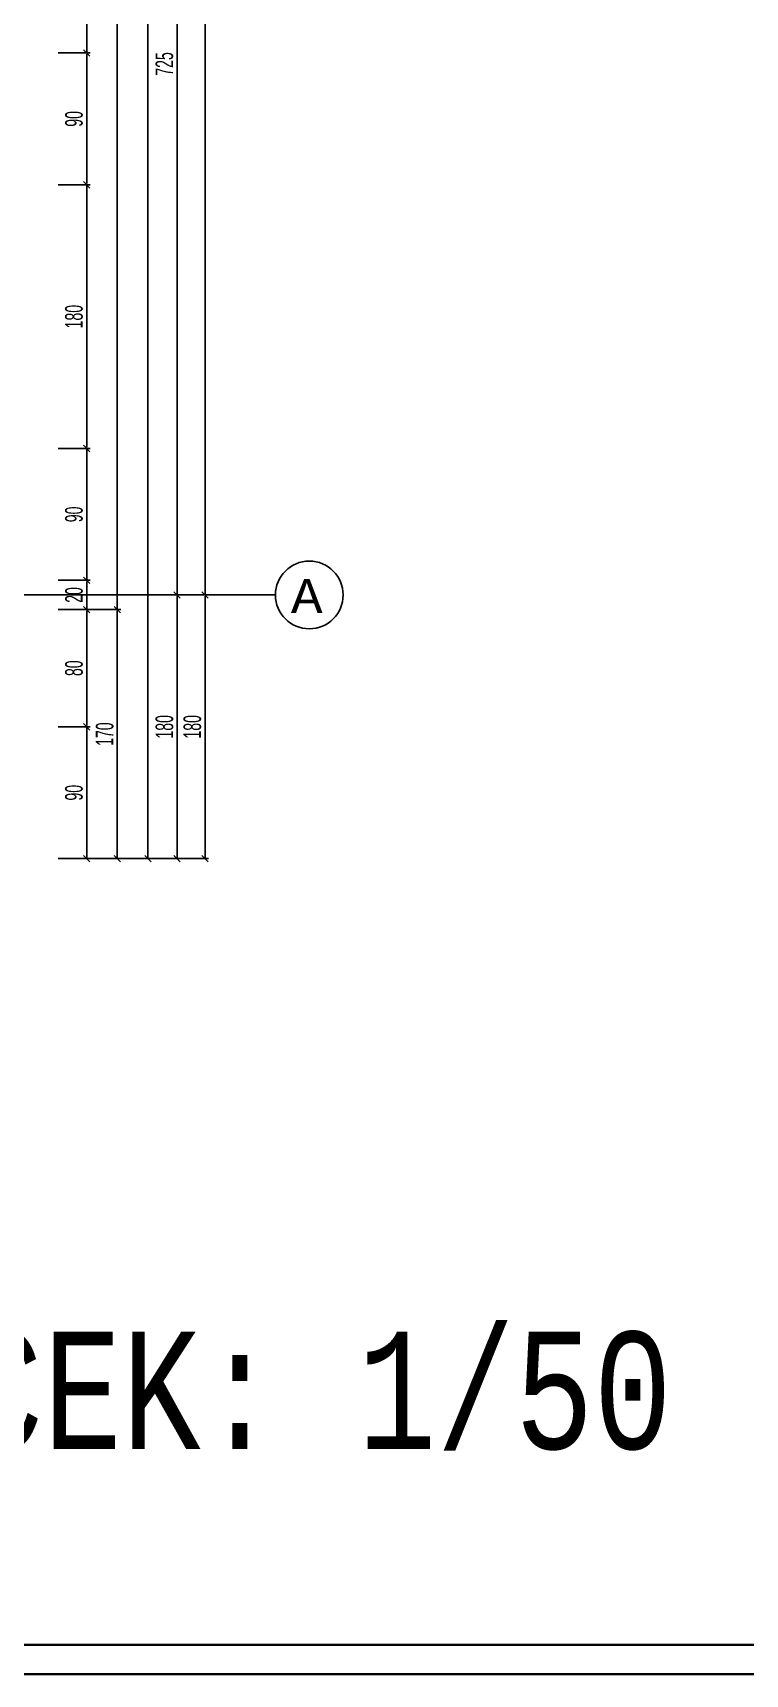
# Model space of a CAD drawing. Header units: inches. Extents: x -7543 to -822, y 102837 to 190349.
# Drawn here: x -831.3612 to -831.2639, y 102836.6651 to 102836.8892 of the extents above; entities that cross this region are included whole.
import ezdxf

# ---------------------------------------------------------------- set-up
doc = ezdxf.new("R2010")
doc.units = ezdxf.units.IN
doc.header["$MEASUREMENT"] = 0
doc.linetypes.add('DASHDOTX2', pattern=[2, 1, -0.5, 0, -0.5])
for name, color, linetype, lineweight in [('AKS', 1, 'Continuous', 25), ('ICOL', 55, 'Continuous', 25), ('YAZI', 7, 'Continuous', 25)]:
    doc.layers.add(name, color=color, linetype=linetype, lineweight=lineweight)
doc.layers.add('DUVAR', color=7, linetype='Continuous', lineweight=35, true_color=0xfc4642)
doc.styles.add('ISIM', font='monos.ttf', dxfattribs={"width": 1.1, "height": 200})
doc.styles.add('OLCU', font='tromand.shx', dxfattribs={"width": 0.6, "height": 12})

# ---------------------------------------------------------------- blocks, each defined once
blk = doc.blocks.new('D')
at = {"layer": 'ICOL'}
for p, q in [((2.8, 2.8), (-2.8, -2.8)), ((0, 3), (0, -25))]:
    blk.add_line(p, q, dxfattribs=at)
blk = doc.blocks.new('E')
at = {"layer": 'ICOL'}
for p, q in [((0, -3), (0, 25)), ((-2.8, -2.8), (2.8, 2.8))]:
    blk.add_line(p, q, dxfattribs=at)

msp = doc.modelspace()

# ---------------------------------------------------------------- linework, layer by layer
at = {"layer": 'AKS', "linetype": 'DASHDOTX2', "ltscale": 10}
msp.add_line((-831.69866, 102836.81243), (-831.32806, 102836.81243), dxfattribs=at)
at = {"layer": 'AKS', "color": 0}
msp.add_circle((-831.32344, 102836.81243), 0.00462, dxfattribs=at)
at = {"layer": 'DUVAR'}
for p, q in [((-837.60107, 102836.66908), (-821.99356, 102836.66908)), ((-837.60507, 102836.66508), (-821.98956, 102836.66508))]:
    msp.add_line(p, q, dxfattribs=at)
at = {"layer": 'ICOL'}
for p, q in [((-831.34548, 102836.77659), (-831.34548, 102837.19427)), ((-831.34966, 102836.81059), (-831.34966, 102837.16027)), ((-831.33768, 102836.81259), (-831.33768, 102837.15827)), ((-831.34149, 102836.81259), (-831.34149, 102836.95727)), ((-831.35384, 102836.88659), (-831.35384, 102836.90727)), ((-831.35384, 102836.86859), (-831.35384, 102836.88627)), ((-831.35384, 102836.83259), (-831.35384, 102836.86827)), ((-831.35384, 102836.81459), (-831.35384, 102836.83227)), ((-831.35384, 102836.81059), (-831.35384, 102836.81427)), ((-831.35384, 102836.79459), (-831.35384, 102836.81027)), ((-831.34966, 102836.77659), (-831.34966, 102836.81027)), ((-831.34149, 102836.77659), (-831.34149, 102836.81227)), ((-831.33768, 102836.77659), (-831.33768, 102836.81227)), ((-831.35384, 102836.77659), (-831.35384, 102836.79427))]:
    msp.add_line(p, q, dxfattribs=at)

# ---------------------------------------------------------------- block references
at = {"layer": 'ICOL', "xscale": 0.000155999994603917, "yscale": 0.000155999994603917, "zscale": 0.000155999994603917}
for name, p, rotation in [('D', (-831.35384, 102836.88643), 270), ('E', (-831.35384, 102836.88643), 90), ('D', (-831.35384, 102836.86843), 270), ('E', (-831.35384, 102836.86843), 90), ('D', (-831.35384, 102836.83243), 270), ('E', (-831.35384, 102836.83243), 90), ('D', (-831.35384, 102836.81443), 270), ('E', (-831.35384, 102836.81443), 90), ('D', (-831.34149, 102836.81243), 270), ('E', (-831.34149, 102836.81243), 90), ('D', (-831.33768, 102836.81243), 270), ('E', (-831.33768, 102836.81243), 90), ('D', (-831.35384, 102836.81043), 270), ('E', (-831.35384, 102836.81043), 90), ('D', (-831.34966, 102836.81043), 270), ('E', (-831.34966, 102836.81043), 90), ('D', (-831.35384, 102836.79443), 270), ('E', (-831.35384, 102836.79443), 90), ('D', (-831.35384, 102836.77643), 270), ('D', (-831.34966, 102836.77643), 270), ('D', (-831.34548, 102836.77643), 270), ('D', (-831.34149, 102836.77643), 270), ('D', (-831.33768, 102836.77643), 270)]:
    msp.add_blockref(name, p, dxfattribs=dict(at, rotation=rotation))

# ---------------------------------------------------------------- texts
at = {"layer": 'AKS', "style": 'ISIM', "width": 1.1}
msp.add_text('A', height=0.00462, dxfattribs=at).set_placement((-831.32594, 102836.80998))
at = {"layer": 'ICOL', "char_height": 0.0024, "attachment_point": 5, "rotation": 90, "style": 'OLCU'}
for s, insert in [('\\A1;725', (-831.34322, 102836.88493)), ('\\A1;90', (-831.35557, 102836.87743)), ('\\A1;180', (-831.35557, 102836.85043)), ('\\A1;90', (-831.35557, 102836.82343)), ('\\A1;20', (-831.35557, 102836.81243)), ('\\A1;80', (-831.35557, 102836.80243)), ('\\A1;170', (-831.35138, 102836.79343)), ('\\A1;180', (-831.34322, 102836.79443)), ('\\A1;180', (-831.33941, 102836.79443)), ('\\A1;90', (-831.35557, 102836.78543))]:
    msp.add_mtext(s, dxfattribs=dict(at, insert=insert))
at = {"layer": 'YAZI', "style": 'ISIM', "width": 0.791592}
msp.add_text('A-BLOK NORMAL KAT PLANI ÖLÇEK: 1/50', height=0.016, dxfattribs=at).set_placement((-831.64949, 102836.69583, -0.002))

doc.saveas('drawing.dxf')
